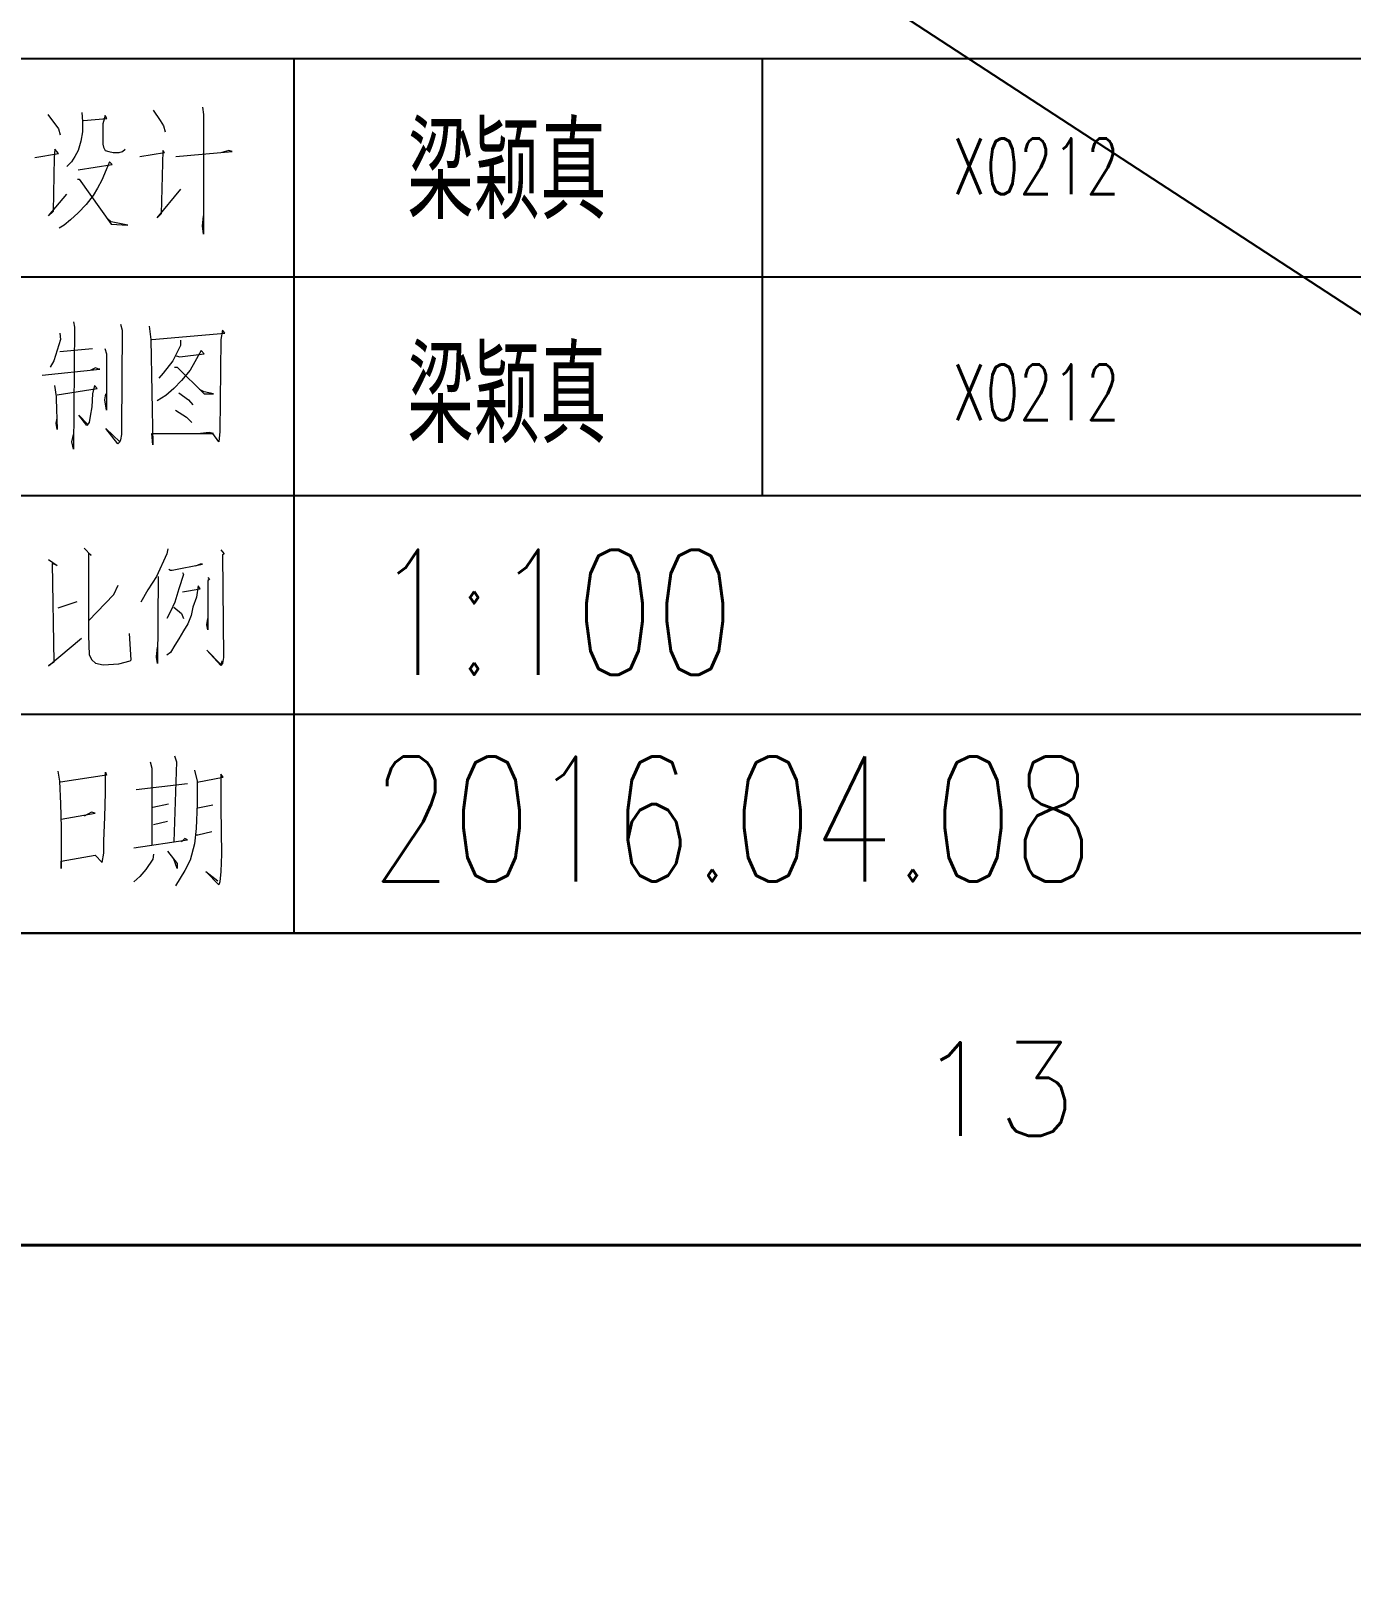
# Model space of a CAD drawing. Header units: millimetres. Extents: x 520869 to 643785, y -152849 to 11200.
# Drawn here: x 619666 to 623896, y -60074 to -55113 of the extents above; entities that cross this region are included whole.
import ezdxf
from ezdxf.enums import TextEntityAlignment as Align

# ---------------------------------------------------------------- set-up
doc = ezdxf.new("R2010")
doc.units = ezdxf.units.MM
doc.header["$LTSCALE"] = 1000
doc.layers.get('0').update_dxf_attribs({"color": 8})
doc.layers.add('-人员定位', color=6, linetype='Continuous')
doc.layers.add('PUB_TEXT', color=8, linetype='Continuous')
doc.styles.add('D', font='geditxt', dxfattribs={"width": 0.75, "bigfont": 'dxt'})
doc.styles.add('HZ', font='geditxt.shx', dxfattribs={"width": 0.75, "bigfont": 'hzfs_1.shx'})
doc.styles.get("Standard").update_dxf_attribs({"font": 'txt', "bigfont": 'gbcbig.shx'})

# ---------------------------------------------------------------- blocks, each defined once
blk = doc.blocks.new('GEDI_WK_A11')
at = {"color": 3}
blk.add_lwpolyline([(0, 0, 0.1, 0.1, 0), (1050, 0, 0.1, 0.1, 0), (1050, 594, 0.1, 0.1, 0), (0, 594, 0.1, 0.1, 0)], format="xyseb", close=True, dxfattribs=at)
blk.add_lwpolyline([(25, 10), (1040, 10), (1040, 584), (25, 584)], close=True, dxfattribs=at)
blk.add_text('13', height=3, dxfattribs=at).set_placement((937.5, 5), align=Align.MIDDLE)
blk = doc.blocks.new('GEDI_TQ_2012')
at = {"color": 2}
for p, q in [((0, 28), (-180, 28)), ((-125, 0), (-125, 28)), ((-110, 14), (-110, 28)), ((-90, 21), (-180, 21)), ((0, 14), (-170, 14)), ((0, 7), (-180, 7))]:
    blk.add_line(p, q, dxfattribs=at)
at = {"color": 7}
blk.add_line((0, 0), (-180, 0), dxfattribs=at)
at = {"color": 7, "lineweight": 0}
for points in [[(-129.521, 26.351), (-129.302, 26.022), (-129.192, 25.857), (-129.137, 25.661)], [(-127.937, 26.445), (-127.906, 26.218), (-127.906, 22.383), (-127.937, 22.642), (-127.906, 22.971)], [(-132.893, 26.218), (-132.556, 25.755), (-132.501, 25.559)], [(-131.811, 26.28), (-131.78, 25.99), (-131.78, 25.661), (-131.835, 25.363), (-131.921, 25.065), (-132.031, 24.869), (-132.14, 24.704), (-132.282, 24.547)], [(-131.748, 26.022), (-131.003, 26.084), (-131.058, 26.186), (-131.137, 25.92), (-131.137, 25.692), (-131.137, 25.496), (-131.137, 25.269), (-131.113, 25.167), (-131.058, 25.065), (-130.941, 25.033), (-130.807, 25.002), (-130.611, 25.002), (-130.501, 25.033), (-130.415, 25.104)], [(-133.309, 24.837), (-132.556, 24.971), (-132.674, 25.104), (-132.697, 24.837), (-132.729, 23.104), (-132.87, 22.971), (-132.282, 23.661)], [(-129.945, 24.869), (-129.16, 25.002), (-129.215, 25.065), (-129.27, 23.034), (-129.388, 22.9), (-128.635, 23.826)], [(-128.8, 24.869), (-126.988, 25.033), (-127.098, 25.065), (-127.325, 25.002)], [(-131.921, 24.445), (-130.831, 24.61), (-130.917, 24.704), (-131.027, 24.445), (-131.168, 24.116), (-131.309, 23.857), (-131.442, 23.622), (-131.67, 23.332), (-131.921, 23.065), (-132.172, 22.838), (-132.368, 22.673), (-132.532, 22.579)], [(-131.944, 24.147), (-131.889, 24.147), (-130.862, 22.704), (-130.329, 22.673), (-130.862, 22.775), (-131.003, 22.9)], [(-132.071, 19.57), (-132.04, 19.406), (-132.071, 15.5), (-132.126, 15.728), (-132.071, 15.963)], [(-130.566, 19.5), (-130.511, 19.304), (-130.534, 16.159), (-130.534, 15.963), (-130.566, 15.798), (-130.589, 15.728), (-130.652, 15.665), (-131.036, 16.159), (-130.589, 15.728)], [(-129.648, 19.437), (-129.593, 19.013), (-129.53, 15.634), (-129.562, 15.994), (-127.586, 15.994), (-127.727, 16.026), (-128.001, 15.994)], [(-132.51, 19.209), (-132.487, 19.013), (-132.706, 18.323), (-132.824, 18.127)], [(-129.562, 19.013), (-127.225, 19.209), (-127.303, 19.304), (-127.358, 19.013), (-127.39, 16.057), (-127.413, 15.728), (-127.609, 15.994)], [(-128.644, 18.982), (-128.644, 18.817), (-128.895, 18.323), (-129.201, 17.931), (-129.342, 17.767)], [(-132.51, 18.621), (-131.46, 18.715)], [(-131.068, 18.715), (-131.013, 18.551), (-131.013, 16.747), (-131.068, 17.076), (-131.036, 17.273)], [(-128.785, 18.488), (-128.668, 18.457), (-127.892, 18.551), (-127.978, 18.653), (-128.339, 18.025), (-128.613, 17.696), (-128.864, 17.437), (-129.115, 17.21), (-129.397, 17.045)], [(-133.075, 17.861), (-131.232, 18.057), (-131.264, 18.057), (-131.373, 18.096), (-131.515, 18.025)], [(-128.84, 18.127), (-128.754, 18.127), (-127.892, 17.273), (-127.586, 17.273), (-127.892, 17.335), (-128.033, 17.406)], [(-132.683, 17.539), (-132.628, 17.178), (-132.628, 17.108), (-132.597, 16.128), (-132.628, 16.324), (-132.597, 16.488)], [(-132.597, 17.241), (-131.318, 17.437), (-131.397, 17.539), (-131.46, 17.273), (-131.483, 16.849), (-131.538, 16.551), (-131.569, 16.355), (-131.648, 16.253), (-131.899, 16.582), (-131.624, 16.292)], [(-128.699, 17.304), (-128.393, 17.076), (-128.252, 16.912)], [(-128.809, 16.747), (-128.448, 16.52), (-128.284, 16.355)], [(-132.877, 11.964), (-132.594, 11.768), (-132.759, 11.831), (-132.704, 8.678), (-132.877, 8.553), (-131.818, 9.439)], [(-131.732, 12.325), (-131.504, 12.09), (-131.591, 12.16), (-131.591, 11.47), (-131.591, 10.78), (-131.591, 10.161), (-131.591, 9.698), (-131.591, 9.666), (-131.591, 9.533), (-131.567, 8.914), (-131.481, 8.749), (-131.371, 8.647), (-131.12, 8.584), (-130.618, 8.616), (-130.258, 8.718), (-130.226, 8.749), (-130.281, 9.596)], [(-129.055, 12.306), (-129.079, 12.142), (-129.416, 11.42), (-129.69, 10.989), (-129.918, 10.597)], [(-127.354, 12.267), (-127.244, 12.142), (-127.299, 12.11), (-127.267, 8.856), (-127.267, 8.824), (-127.299, 8.628), (-127.354, 8.566), (-127.801, 9.06), (-127.354, 8.597), (-127.299, 8.73)], [(-129.361, 11.42), (-129.385, 8.628), (-129.416, 8.824), (-129.416, 8.856), (-129.385, 9.154)], [(-128.577, 11.546), (-128.553, 11.483), (-128.695, 11.02), (-128.828, 10.597), (-128.969, 10.299), (-129.079, 10.071)], [(-129.024, 11.648), (-128.969, 11.616), (-128.914, 11.616), (-127.942, 11.812), (-128.02, 11.812), (-128.161, 11.749)], [(-131.591, 9.996), (-130.783, 10.843), (-130.642, 11.141)], [(-128.577, 10.926), (-128.02, 11.02), (-128.075, 11.122), (-128.138, 10.761), (-128.248, 10.432), (-128.302, 10.173), (-128.412, 9.907), (-128.553, 9.679), (-128.695, 9.42), (-128.828, 9.216), (-128.969, 8.989), (-129.079, 8.895)], [(-127.769, 11.381), (-127.714, 11.318), (-127.769, 11.287), (-127.769, 9.711), (-127.801, 9.875), (-127.769, 10.071)], [(-132.563, 10.419), (-131.951, 10.615)], [(-128.859, 10.432), (-128.608, 10.236), (-128.553, 10.071)], [(-129.616, 5.478), (-129.561, 5.282), (-129.561, 2.827)], [(-128.839, 5.674), (-128.777, 5.478), (-128.863, 2.922)], [(-132.575, 5.188), (-132.521, 4.858), (-132.489, 4.137), (-132.466, 3.384), (-132.466, 3.282), (-132.466, 2.757), (-132.466, 2.067), (-132.466, 2.302), (-131.376, 2.498), (-131.156, 2.263), (-131.101, 2.561), (-131.101, 2.953), (-131.07, 3.706), (-131.046, 4.498), (-131.046, 5.149), (-131.015, 5.055), (-132.489, 4.827)], [(-128.196, 5.219), (-128.11, 4.858), (-128.11, 4.137), (-128.142, 3.345), (-128.196, 2.859), (-128.338, 2.333), (-128.502, 2.004), (-128.808, 1.51)], [(-128.11, 4.827), (-127.279, 4.992), (-127.357, 5.086), (-127.357, 4.066), (-127.357, 4.004), (-127.334, 2.529), (-127.357, 1.973), (-127.389, 1.643), (-127.412, 1.541), (-127.836, 1.973), (-127.444, 1.675)], [(-130.063, 4.592), (-128.416, 4.788)], [(-129.53, 4.035), (-129.028, 4.137)], [(-128.087, 4.004), (-127.608, 4.106)], [(-132.466, 3.643), (-131.376, 3.839), (-131.493, 3.87), (-131.736, 3.745)], [(-129.506, 3.478), (-129.059, 3.58)], [(-130.141, 2.725), (-128.416, 2.984), (-128.502, 3.023), (-128.612, 2.922)], [(-128.142, 3.149), (-128.087, 3.149), (-127.64, 3.251)], [(-129.506, 2.529), (-129.53, 2.365), (-129.757, 2.035), (-129.953, 1.808), (-130.141, 1.643)], [(-129.059, 2.624), (-128.753, 2.231), (-128.753, 2.067), (-128.863, 2.365)]]:
    blk.add_lwpolyline(points, dxfattribs=at)
for s, p in [('334455', (-127.906, 24.95)), ('445566', (-132.466, 2.302))]:
    blk.add_text(s, height=0.0001).set_placement(p)

msp = doc.modelspace()

# ---------------------------------------------------------------- linework, layer by layer
at = {"layer": '-人员定位'}
msp.add_line((520869.1, 11200.5), (643785.5, -68973.2), dxfattribs=at)

# ---------------------------------------------------------------- block references
at = {"xscale": 100, "yscale": 100, "zscale": 100}
for name, p in [('GEDI_WK_A11', (529009.7, -59001.6)), ('GEDI_TQ_2012', (633009.7, -58001.6))]:
    msp.add_blockref(name, p, dxfattribs=at)

# ---------------------------------------------------------------- texts
at = {"color": 7, "style": 'D', "width": 0.75}
for s, p in [('1:100', (620764.3, -57174.3)), ('2016.04.08', (620755.8, -57836.3))]:
    msp.add_text(s, height=400, rotation=360, dxfattribs=at).set_placement(p)
at = {"layer": 'PUB_TEXT', "style": 'HZ', "width": 0.7}
for s, height, p in [('梁颖真', 304.25, (620871.9, -55715.2)), ('X0212', 178.56, (622618.2, -55635.4)), ('梁颖真', 304.25, (620871.9, -56432.7)), ('X0212', 178.56, (622618.2, -56358.9))]:
    msp.add_text(s, height=height, dxfattribs=at).set_placement(p)

doc.saveas('drawing.dxf')
